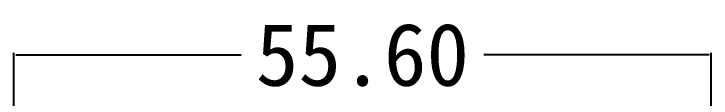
# Model space of a CAD drawing. Header units: inches. Extents: x -850 to 339, y -315 to 884.
# Drawn here: x -586.5 to -530.9, y 413.7 to 420.4 of the extents above; entities that cross this region are included whole.
import ezdxf

# ---------------------------------------------------------------- set-up
doc = ezdxf.new("R2010")
doc.units = ezdxf.units.IN
doc.header["$MEASUREMENT"] = 0
doc.dimstyles.get("Standard").update_dxf_attribs({"dimtxt": 5, "dimasz": 0.18, "dimexe": 0.18, "dimexo": 0.0625, "dimgap": 0.09, "dimtad": 0, "dimtih": 1, "dimtoh": 1, "dimzin": 0, "dimdsep": 46, "dimtxsty": 'Standard', "dimcen": 0.09, "dimclrt": 3, "dimadec": 0, "dimazin": 0, "dimtfac": 1, "dimtofl": 0, "dimtmove": 0, "dimatfit": 3, "dimfxl": 0, "dimtolj": 1, "dimtzin": 0, "dimarcsym": 0})

# ---------------------------------------------------------------- blocks, each defined once
blk = doc.blocks.new('*D112')
at = {"color": 0, "lineweight": -2}
for p, q in [((-586.476, 387.253), (-586.476, 417.286)), ((-586.296, 417.106), (-568.351, 417.106)), ((-531.059, 417.106), (-549.004, 417.106)), ((-530.879, 387.316), (-530.879, 417.286))]:
    blk.add_line(p, q, dxfattribs=at)
at = {"color": 0}
for points in [[(-586.296, 417.136), (-586.296, 417.076), (-586.476, 417.106)], [(-531.059, 417.136), (-531.059, 417.076), (-530.879, 417.106)]]:
    blk.add_solid(points, dxfattribs=at)
at = {"layer": 'Defpoints', "color": 0}
for p in [(-530.879, 417.106), (-586.476, 387.191), (-530.879, 387.253)]:
    blk.add_point(p, dxfattribs=at)
at = {"color": 3, "insert": (-558.677, 417.106), "char_height": 5, "attachment_point": 5}
blk.add_mtext('\\A1;55.60', dxfattribs=at)

msp = doc.modelspace()

# ---------------------------------------------------------------- dimensions: what is measured, and where the dimension line sits
at = {"color": 1}
dim = msp.add_linear_dim(base=(-530.879, 417.106), p1=(-586.476, 387.191), p2=(-530.879, 387.253), dimstyle='Standard', dxfattribs=at)
dim.commit()
dim.dimension.update_dxf_attribs({"geometry": '*D112', "text_midpoint": (-558.677, 417.106)})

doc.saveas('drawing.dxf')
